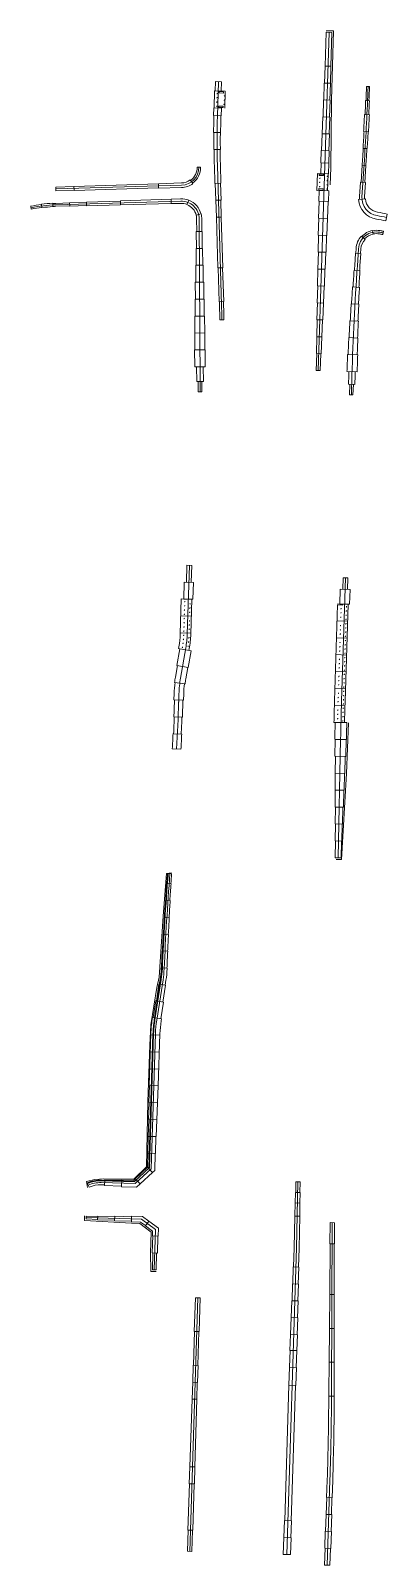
# Model space of a CAD drawing. Extents: x 2537068 to 2538547, y 7113338 to 7130059.
# Drawn here: x 2537535 to 2538210, y 7118239 to 7121142 of the extents above; entities that cross this region are included whole.
import ezdxf

# ---------------------------------------------------------------- set-up
doc = ezdxf.new("R2010")
doc.units = 0
doc.header["$LTSCALE"] = 40
doc.header["$MEASUREMENT"] = 0
doc.linetypes.add('DGN Style 1', pattern=[27.38632, 0.045568, -27.340752])
doc.linetypes.add('DGN Style 2', pattern=[45.56792, 27.340752, -18.227168])
for name, color, linetype, lineweight in [('D_RD_RETW_Symbol', 2, 'Continuous', 0), ('D_RET_WALL_1', 20, 'Continuous', 30), ('D_RIPRAP_1', 7, 'Continuous', 0), ('RD_RW_Pr_Conc_Hidden', 20, 'DGN Style 2', 13)]:
    doc.layers.add(name, color=color, linetype=linetype, lineweight=lineweight)

msp = doc.modelspace()

# ---------------------------------------------------------------- linework, layer by layer
at = {"layer": 'D_RD_RETW_Symbol', "linetype": 'Continuous', "lineweight": 13, "ltscale": 0.02}
for p, q in [((2538079.2, 7120499), (2538099.6, 7121138.7)), ((2537888.4, 7120980.1), (2537890.5, 7121045.3)), ((2537888.3, 7120887.1), (2537896.2, 7120622.5)), ((2538166.5, 7120897.7), (2538161.9, 7120827.9)), ((2537582.8, 7120812.5), (2537819, 7120819.5)), ((2537854, 7120785.7), (2537855.5, 7120472.8)), ((2538153.2, 7120697.4), (2538155.3, 7120729.5)), ((2538141.8, 7120453.3), (2538142.9, 7120489.8)), ((2537835.3, 7120130.6), (2537831.2, 7120000.4)), ((2538123.3, 7119873.6), (2538130.7, 7120106.8)), ((2537828.5, 7119974.3), (2537818.7, 7119917.5)), ((2537815.1, 7119872.1), (2537815.6, 7119888.1)), ((2538117, 7119577.4), (2538121.5, 7119801.7)), ((2537773.5, 7119270.2), (2537785.5, 7119346.6)), ((2537771.1, 7119244.7), (2537763, 7118989.2)), ((2537733.1, 7118961.2), (2537763, 7118989.2)), ((2537668.7, 7118963.2), (2537733.1, 7118961.2)), ((2538038.3, 7118839.4), (2538040.8, 7118964.5)), ((2537640, 7118897.1), (2537744.9, 7118893.7)), ((2537771.3, 7118874.3), (2537744.9, 7118893.7)), ((2538104.4, 7118566.9), (2538105.7, 7118887.4)), ((2537768.9, 7118798), (2537771.3, 7118874.3)), ((2538019.9, 7118259.8), (2538038.3, 7118839.5)), ((2537836, 7118265.6), (2537851.2, 7118745.4)), ((2538101.4, 7118400.4), (2538096.3, 7118239.4))]:
    msp.add_line(p, q, dxfattribs=at)
at = {"layer": 'D_RD_RETW_Symbol', "linetype": 'Continuous', "ltscale": 0.02}
msp.add_line((2537820.5, 7120849.6), (2537582.6, 7120842.5), dxfattribs=at)
at = {"layer": 'D_RD_RETW_Symbol', "linetype": 'Continuous', "lineweight": 13, "ltscale": 0.02}
for centre, radius, start, end in [((2534162.4, 7121164.7), 4013, 356.185, 358.1664), ((2538028.5, 7119881), 213, 170.1272, 178.1751), ((2533834.1, 7119999), 3983, 356.8936, 358.1751), ((2532101.4, 7118591.6), 6003, 358.17507, 359.76376)]:
    msp.add_arc(centre, radius, start, end, dxfattribs=at)
at = {"layer": 'D_RD_RETW_Symbol', "linetype": 'Continuous', "lineweight": 13, "ltscale": 0.02, "extrusion": (0, 0, -1)}
for centre, radius, start, end in [((-2539396.7, 7120932.1), 1509, 358.294, 1.8249), ((-2538195.8, 7120825.6), 34, 279.1654, 3.815), ((-2537591.2, 7120527.6), 285, 78.7533, 88.2941), ((-2537820, 7120785.5), 34, 88.2941, 179.715), ((-2538140.2, 7120481.1), 315, 99.1654, 102.5125), ((-2538189.2, 7120727.2), 34, 3.815, 101.2646), ((-2538140.2, 7120481.1), 285, 101.2646, 102.5125), ((-2544124.9, 7120299.2), 5985, 1.82493, 3.81499), ((-2536405.9, 7120578.1), 1491, 178.294, 179.3561), ((-2533848.6, 7120452.9), 4007, 179.715, 179.9193), ((-2537644.3, 7120006.3), 187, 181.8249, 189.8728), ((-2544117.3, 7119682.7), 5997, 1.13741, 1.82493), ((-2543803.4, 7119093.9), 6022, 2.60499, 4.31951), ((-2537595.8, 7119376.3), 192, 182.605, 188.9041), ((-2537979, 7119238.1), 208, 1.8249, 8.9041), ((-2537666.9, 7118907.2), 56, 65.7812, 91.8249)]:
    msp.add_arc(centre, radius, start, end, dxfattribs=at)
at = {"layer": 'D_RD_RETW_Symbol', "linetype": 'Continuous', "ltscale": 0.02, "extrusion": (0, 0, -1)}
msp.add_arc((-2537819.5, 7120883.6), 34, 179.7155, 268.2941, dxfattribs=at)
at = {"layer": 'D_RET_WALL_1', "color": 7, "linetype": 'Continuous', "lineweight": 13, "ltscale": 0.1, "flags": 128}
for points in [[(2538101.7, 7120850.5), (2538102.7, 7120882.5), (2538104.4, 7121010.5), (2538107.9, 7121141.4), (2538094.4, 7121141.9)], [(2538113.4, 7119574.4), (2538123.3, 7119574.2), (2538132.8, 7119737.1), (2538136.2, 7119833)], [(2537642.5, 7118953.9), (2537641, 7118965.1), (2537656.3, 7118969.1), (2537673.7, 7118970.3), (2537730, 7118969.9), (2537754.5, 7118993), (2537757, 7119116.1), (2537760.3, 7119223.8), (2537762.7, 7119261.5), (2537773.5, 7119332.2), (2537777.9, 7119351.8), (2537785.6, 7119466.9), (2537792.3, 7119548), (2537801.4, 7119548.8)], [(2537637.1, 7118900), (2537636.8, 7118891.4), (2537725.7, 7118886.1), (2537741.5, 7118885.6), (2537763.2, 7118869.6), (2537762, 7118830.4), (2537762.3, 7118795.2), (2537772.3, 7118794.9)]]:
    msp.add_lwpolyline(points, dxfattribs=at)
at = {"layer": 'D_RIPRAP_1', "lineweight": 30, "flags": 128}
msp.add_lwpolyline([(2537642.3, 7118962, -0.114127), (2537668.8, 7118967.2), (2537731.5, 7118965.2), (2537759, 7118991), (2537767.1, 7119244.8, -0.030899), (2537769.6, 7119270.9), (2537781.5, 7119347.2, 0.027492), (2537783.6, 7119367.8, -0.007481), (2537794.5, 7119547.8)], format="xyb", dxfattribs=at)
at = {"layer": 'RD_RW_Pr_Conc_Hidden', "linetype": 'Continuous'}
for p, q in [((2538092.3, 7121074.9), (2538094.3, 7121138.9)), ((2538094.3, 7121138.9), (2538104.8, 7121138.5)), ((2538102.8, 7121074.6), (2538104.8, 7121138.5)), ((2538090.9, 7121042.9), (2538092, 7121074.9)), ((2538092, 7121074.9), (2538103.1, 7121074.5)), ((2538102.1, 7121042.6), (2538103.1, 7121074.5)), ((2537884.7, 7121045.5), (2537884.1, 7121028)), ((2537896.3, 7121045.1), (2537884.7, 7121045.5)), ((2537896.3, 7121045.1), (2537895.8, 7121027.6)), ((2538089.6, 7121010.9), (2538090.6, 7121042.9)), ((2538090.6, 7121042.9), (2538102.4, 7121042.6)), ((2538101.4, 7121010.6), (2538102.4, 7121042.6)), ((2538176.2, 7121036.2), (2538170.5, 7121036.4)), ((2537882.2, 7120996), (2537883.2, 7121028)), ((2537903.2, 7121027.4), (2537883.2, 7121028)), ((2537891.8, 7121024.3), (2537891.9, 7121026.8)), ((2537899.8, 7121024), (2537891.8, 7121024.3)), ((2537899.9, 7121026.5), (2537891.9, 7121026.8)), ((2537899.8, 7121024), (2537899.9, 7121026.5)), ((2537902.2, 7120995.4), (2537903.2, 7121027.4)), ((2538088.2, 7120979), (2538089.3, 7121011)), ((2538089.3, 7121011), (2538101.8, 7121010.6)), ((2538100.7, 7120978.6), (2538101.8, 7121010.6)), ((2538168.9, 7121009.8), (2538175.9, 7121009.5)), ((2537881.7, 7120996.1), (2537881.2, 7120981.6)), ((2537895.7, 7120981.1), (2537881.2, 7120981.6)), ((2537896.2, 7120995.6), (2537881.7, 7120996.1)), ((2537881.8, 7120980.3), (2537881.8, 7120981.5)), ((2537899, 7120999), (2537891, 7120999.3)), ((2537891, 7120996.8), (2537891, 7120999.3)), ((2537899, 7120996.5), (2537891, 7120996.8)), ((2537895, 7120979.9), (2537895.1, 7120981.1)), ((2537896.2, 7120995.6), (2537895.7, 7120981.1)), ((2537899, 7120996.5), (2537899, 7120999)), ((2538086.8, 7120947), (2538087.9, 7120979)), ((2538087.9, 7120979), (2538101.1, 7120978.6)), ((2538100.1, 7120946.6), (2538101.1, 7120978.6)), ((2538175.9, 7120982.7), (2538166.7, 7120983.2)), ((2537894.4, 7120949.3), (2537881.1, 7120949.4)), ((2538085.5, 7120915), (2538086.6, 7120947)), ((2538086.6, 7120947), (2538100.4, 7120946.6)), ((2538099.4, 7120914.6), (2538100.4, 7120946.6)), ((2538165.2, 7120951.3), (2538174.3, 7120950.7)), ((2537894, 7120917.3), (2537881.5, 7120917.4)), ((2537893, 7120917.3), (2537882.5, 7120917.4)), ((2538084.1, 7120892.1), (2538084.8, 7120915.1)), ((2538084.8, 7120915.1), (2538100.1, 7120914.6)), ((2538099.4, 7120891.6), (2538100.1, 7120914.6)), ((2538164, 7120919.3), (2538171.8, 7120918.8)), ((2537856.7, 7120883.8), (2537850.3, 7120883.7)), ((2537882.7, 7120887), (2537883.7, 7120853)), ((2537894, 7120887.3), (2537895, 7120853.4)), ((2538083.8, 7120871.6), (2538084.5, 7120892)), ((2538084.1, 7120892.1), (2538099.4, 7120891.6)), ((2538098.3, 7120871.1), (2538099, 7120891.6)), ((2538160.2, 7120855.4), (2538162.3, 7120887.3)), ((2538162.3, 7120887.3), (2538163, 7120897.9)), ((2538162.3, 7120887.3), (2538169.3, 7120886.9)), ((2538167.2, 7120854.9), (2538169.3, 7120886.9)), ((2538169.3, 7120886.9), (2538170, 7120897.5)), ((2537842.2, 7120852.8), (2537837.1, 7120859.6)), ((2538076.8, 7120839.8), (2538077.8, 7120871.8)), ((2538077.8, 7120871.8), (2538098.3, 7120871.1)), ((2538081, 7120870.6), (2538089, 7120870.4)), ((2538081, 7120868.1), (2538081, 7120870.6)), ((2538081, 7120868.1), (2538089, 7120867.9)), ((2538089, 7120867.9), (2538089, 7120870.4)), ((2538096.8, 7120839.1), (2538097.8, 7120871.1)), ((2538157.3, 7120828.2), (2538159.1, 7120855.5)), ((2538159.1, 7120855.5), (2538168.3, 7120854.9)), ((2538166.4, 7120827.6), (2538168.3, 7120854.9)), ((2537617.1, 7120847), (2537582.5, 7120846)), ((2537582.7, 7120839), (2537582.5, 7120846)), ((2537617.3, 7120840), (2537582.7, 7120839)), ((2537777, 7120852.2), (2537617, 7120847.4)), ((2537617.3, 7120839.7), (2537617, 7120847.4)), ((2537777.2, 7120844.4), (2537617.3, 7120839.7)), ((2537820.4, 7120853.8), (2537777, 7120852.5)), ((2537777.2, 7120844), (2537777, 7120852.5)), ((2537820.6, 7120845.3), (2537777.2, 7120844)), ((2537883.7, 7120853), (2537895, 7120853.4)), ((2537884.4, 7120853.1), (2537885.4, 7120821.1)), ((2537894.3, 7120853.3), (2537895.2, 7120821.4)), ((2538076.8, 7120839.8), (2538099.3, 7120839.1)), ((2538080.1, 7120840.7), (2538080.2, 7120843.2)), ((2538080.1, 7120840.7), (2538088.1, 7120840.4)), ((2538080.1, 7120819.2), (2538080.8, 7120839.6)), ((2538080.2, 7120843.2), (2538088.2, 7120842.9)), ((2538088.1, 7120840.4), (2538088.2, 7120842.9)), ((2538098.6, 7120818.6), (2538099.3, 7120839.1)), ((2537535.1, 7120809.9), (2537536.2, 7120804.4)), ((2537555.6, 7120813.6), (2537556.4, 7120807.3)), ((2537576.8, 7120815.4), (2537577.1, 7120809.1)), ((2537582.7, 7120815.3), (2537608.9, 7120816.1)), ((2537582.8, 7120809.7), (2537609, 7120810.4)), ((2537608.8, 7120816.4), (2537640.8, 7120817.4)), ((2537608.8, 7120816.4), (2537609, 7120810.1)), ((2537609, 7120810.1), (2537641, 7120811.1)), ((2537640.8, 7120817.7), (2537704.8, 7120819.6)), ((2537640.8, 7120817.7), (2537641, 7120810.7)), ((2537641, 7120810.7), (2537705, 7120812.6)), ((2537704.8, 7120820), (2537800.7, 7120822.9)), ((2537704.8, 7120820), (2537705, 7120812.3)), ((2537705, 7120812.3), (2537801, 7120815.1)), ((2537800.7, 7120823.2), (2537818.8, 7120823.8)), ((2537800.7, 7120823.2), (2537801, 7120814.7)), ((2537801, 7120814.7), (2537819.1, 7120815.3)), ((2537834.2, 7120821.4), (2537830.8, 7120812.9)), ((2537885.4, 7120821.1), (2537895.2, 7120821.4)), ((2537885.7, 7120821.1), (2537886.7, 7120789.1)), ((2537894.9, 7120821.4), (2537895.8, 7120789.4)), ((2538079.8, 7120787.1), (2538080.8, 7120819.1)), ((2538080.1, 7120819.2), (2538098.6, 7120818.6)), ((2538097, 7120786.6), (2538098, 7120818.6)), ((2538155.3, 7120822.8), (2538168.4, 7120823.7)), ((2537857.7, 7120795.2), (2537848.2, 7120792.8)), ((2537849.1, 7120785.7), (2537849.2, 7120762.1)), ((2537858.9, 7120785.7), (2537859, 7120762.1)), ((2537886.7, 7120789.1), (2537895.8, 7120789.4)), ((2537886.7, 7120789.1), (2537889.5, 7120693.3)), ((2537895.8, 7120789.4), (2537898.7, 7120693.6)), ((2538079.1, 7120755.2), (2538080.1, 7120787.1)), ((2538079.8, 7120787.1), (2538097, 7120786.6)), ((2538095.6, 7120754.6), (2538096.6, 7120786.6)), ((2538207, 7120782.2), (2538209.9, 7120795)), ((2537859.7, 7120762.1), (2537848.5, 7120762.1)), ((2537848.5, 7120762.1), (2537848.7, 7120730.1)), ((2537859.7, 7120762.1), (2537859.8, 7120730.1)), ((2538078.8, 7120723.1), (2538079.8, 7120755.1)), ((2538079.1, 7120755.2), (2538095.6, 7120754.6)), ((2538093.9, 7120722.7), (2538094.9, 7120754.6)), ((2538161, 7120753.5), (2538167.7, 7120747.2)), ((2538181.6, 7120763.9), (2538183, 7120757.1)), ((2538202.6, 7120762.4), (2538201.2, 7120756.2)), ((2537860.5, 7120730.1), (2537848, 7120730.1)), ((2537848, 7120730.1), (2537848.2, 7120698.1)), ((2537860.5, 7120730.1), (2537860.7, 7120698.1)), ((2538078.4, 7120691.1), (2538079.4, 7120723.1)), ((2538078.8, 7120723.1), (2538093.9, 7120722.7)), ((2538092.2, 7120690.7), (2538093.3, 7120722.7)), ((2538148.3, 7120697.7), (2538149.8, 7120721)), ((2538149.8, 7120721), (2538159.6, 7120720.4)), ((2538150.1, 7120721), (2538150.7, 7120729.8)), ((2538158.1, 7120697.1), (2538159.6, 7120720.4)), ((2538159.3, 7120720.4), (2538159.9, 7120729.2)), ((2537861.3, 7120698.1), (2537847.5, 7120698.1)), ((2537847.5, 7120698.1), (2537847.7, 7120666.1)), ((2537861.3, 7120698.1), (2537861.5, 7120666.1)), ((2537898.7, 7120693.6), (2537889.5, 7120693.3)), ((2537889.9, 7120693.3), (2537891.8, 7120629.3)), ((2537898.3, 7120693.6), (2537900.3, 7120629.6)), ((2538077.7, 7120659.1), (2538078.7, 7120691.1)), ((2538078.4, 7120691.1), (2538092.2, 7120690.7)), ((2538090.9, 7120658.7), (2538091.9, 7120690.7)), ((2538147, 7120689.1), (2538158.2, 7120688.4)), ((2537862.6, 7120666.1), (2537846.6, 7120666.1)), ((2537846.6, 7120666.1), (2537846.7, 7120634.1)), ((2537862.6, 7120666.1), (2537862.7, 7120634.1)), ((2538077.4, 7120627.1), (2538078.4, 7120659.1)), ((2538077.7, 7120659.1), (2538090.9, 7120658.7)), ((2538089.2, 7120626.8), (2538090.2, 7120658.7)), ((2538144, 7120657.2), (2538157.2, 7120656.4)), ((2537863.4, 7120634.1), (2537846.1, 7120634.1)), ((2537846.1, 7120634.1), (2537846.3, 7120602.1)), ((2537863.4, 7120634.1), (2537863.5, 7120602.1)), ((2537900.3, 7120629.6), (2537891.8, 7120629.3)), ((2537892.1, 7120629.4), (2537892.3, 7120622.4)), ((2537899.9, 7120629.6), (2537900.1, 7120622.6)), ((2538076.4, 7120595.2), (2538077.5, 7120627.1)), ((2538077.4, 7120627.1), (2538089.2, 7120626.8)), ((2538088.1, 7120594.8), (2538089.1, 7120626.8)), ((2538141.5, 7120625.3), (2538156, 7120624.5)), ((2537864.1, 7120602.1), (2537845.6, 7120602)), ((2537845.6, 7120602), (2537845.8, 7120570)), ((2537864.1, 7120602.1), (2537864.3, 7120570.1)), ((2537900.7, 7120594.9), (2537892.9, 7120594.8)), ((2538076.3, 7120563.1), (2538077.3, 7120595.1)), ((2538076.4, 7120595.2), (2538088.1, 7120594.8)), ((2538086.2, 7120562.8), (2538087.2, 7120594.8)), ((2538139.1, 7120593.3), (2538155.1, 7120592.5)), ((2537864.7, 7120570.1), (2537845.4, 7120570)), ((2537845.4, 7120570), (2537845.6, 7120538)), ((2537864.7, 7120570.1), (2537864.8, 7120538.1)), ((2537865.2, 7120538.1), (2537845.2, 7120538)), ((2537845.2, 7120538), (2537845.4, 7120506)), ((2537865.2, 7120538.1), (2537865.4, 7120506.1)), ((2538075.6, 7120531.1), (2538076.7, 7120563.1)), ((2538076.3, 7120563.1), (2538086.2, 7120562.8)), ((2538084.8, 7120530.9), (2538085.8, 7120562.8)), ((2538137, 7120561.3), (2538154.3, 7120560.6)), ((2537865.4, 7120506.1), (2537845.4, 7120506)), ((2537849.1, 7120506.1), (2537849.3, 7120478.1)), ((2537861.6, 7120506.1), (2537861.8, 7120478.1)), ((2538075.3, 7120499.1), (2538076.4, 7120531.1)), ((2538075.6, 7120531.1), (2538084.8, 7120530.9)), ((2538083.1, 7120498.9), (2538084.1, 7120530.9)), ((2538134.7, 7120529.3), (2538153.9, 7120528.6)), ((2537861.8, 7120478.1), (2537849.3, 7120478.1)), ((2537852, 7120478.1), (2537852, 7120472.8)), ((2537859, 7120478.1), (2537859, 7120472.8)), ((2538075.3, 7120499.1), (2538083.1, 7120498.9)), ((2538133.6, 7120497.3), (2538152.8, 7120496.7)), ((2538136.5, 7120473.2), (2538137, 7120490)), ((2538148.3, 7120472.8), (2538148.9, 7120489.6)), ((2537852.1, 7120458.5), (2537859.1, 7120458.5)), ((2538136.5, 7120473.2), (2538148.3, 7120472.8)), ((2538138.6, 7120453.4), (2538139.2, 7120473.1)), ((2538138.6, 7120453.4), (2538144.9, 7120453.2)), ((2538144.9, 7120453.2), (2538145.6, 7120472.9)), ((2537829.7, 7120098.8), (2537830.8, 7120130.8)), ((2537830.8, 7120130.8), (2537839.9, 7120130.5)), ((2537838.9, 7120098.5), (2537839.9, 7120130.5)), ((2538125.5, 7120085.3), (2538126.2, 7120107)), ((2538135.3, 7120106.7), (2538126.2, 7120107)), ((2538134.6, 7120085), (2538135.3, 7120106.7)), ((2537824.7, 7120066.9), (2537825.7, 7120098.9)), ((2537842.9, 7120098.3), (2537825.7, 7120098.9)), ((2537841.9, 7120066.4), (2537842.9, 7120098.3)), ((2538119.9, 7120057.5), (2538120.8, 7120085.5)), ((2538139.3, 7120084.9), (2538120.8, 7120085.5)), ((2538138.4, 7120056.9), (2538139.3, 7120084.9)), ((2537820.1, 7120067.1), (2537818, 7120000.8)), ((2537824.7, 7120066.9), (2537820.1, 7120067.1)), ((2537841.9, 7120066.4), (2537824.7, 7120066.9)), ((2537840.1, 7120066.4), (2537837.9, 7120000.2)), ((2538110.1, 7119874.1), (2538115.9, 7120055.9)), ((2538115.9, 7120057.6), (2538119.9, 7120057.5)), ((2538115.9, 7120055.9), (2538124.9, 7120055.6)), ((2538138.4, 7120056.9), (2538119.9, 7120057.5)), ((2538124.9, 7120055.6), (2538124.9, 7120057.3)), ((2538130.1, 7119873.4), (2538135.9, 7120057)), ((2537839, 7120034.4), (2537819, 7120035.1)), ((2538114.9, 7120025.6), (2538134.9, 7120025)), ((2537838, 7120002.5), (2537818, 7120003.1)), ((2538113.9, 7119993.7), (2538133.9, 7119993)), ((2537817.1, 7119972.8), (2537811.6, 7119941.2)), ((2537815.5, 7119976.5), (2537814.9, 7119973.1)), ((2537817.1, 7119972.8), (2537814.9, 7119973.1)), ((2537838.8, 7119969), (2537817.1, 7119972.8)), ((2537838.8, 7119969), (2537833.3, 7119937.5)), ((2537835.2, 7119973.1), (2537834.6, 7119969.7)), ((2538112.9, 7119961.7), (2538132.8, 7119961)), ((2537812.6, 7119941.1), (2537808.8, 7119919.3)), ((2537833.3, 7119937.5), (2537811.6, 7119941.2)), ((2537832.3, 7119937.6), (2537828.5, 7119915.8)), ((2538111.8, 7119929.7), (2538131.8, 7119929.1)), ((2537827.1, 7119906.5), (2537807.3, 7119909.1)), ((2538110.8, 7119897.7), (2538130.8, 7119897.1)), ((2537806.6, 7119888.1), (2537806.2, 7119876.2)), ((2537824.2, 7119875.6), (2537806.2, 7119876.2)), ((2537807.2, 7119876.1), (2537807.1, 7119872.4)), ((2537823.2, 7119875.6), (2537823.1, 7119871.9)), ((2537824.6, 7119887.5), (2537824.2, 7119875.6)), ((2537822.1, 7119843.6), (2537806.1, 7119844.1)), ((2538109.8, 7119865.7), (2538129.8, 7119865.1)), ((2537821, 7119811.6), (2537804.5, 7119812.2)), ((2538111.2, 7119833.5), (2538108.9, 7119833.6)), ((2538111.2, 7119833.5), (2538133.2, 7119833.1)), ((2537819.5, 7119782.7), (2537803, 7119783.5)), ((2538110.4, 7119801.5), (2538132.4, 7119801.1)), ((2538110.6, 7119769.5), (2538111.2, 7119801.5)), ((2538123, 7119801.3), (2538123, 7119801.7)), ((2538125.7, 7119801.2), (2538125.7, 7119801.6)), ((2538131.1, 7119769.1), (2538131.7, 7119801.1)), ((2538110.6, 7119769.5), (2538131.1, 7119769.1)), ((2538110.9, 7119737.5), (2538111.6, 7119769.5)), ((2538129.4, 7119737.1), (2538130.1, 7119769.1)), ((2538110.9, 7119737.5), (2538129.4, 7119737.1)), ((2538110.9, 7119705.5), (2538111.5, 7119737.5)), ((2538128.2, 7119705.2), (2538128.8, 7119737.2)), ((2538110.9, 7119705.5), (2538128.2, 7119705.2)), ((2538110.9, 7119673.5), (2538111.5, 7119705.5)), ((2538126.9, 7119673.2), (2538127.5, 7119705.2)), ((2538110.9, 7119673.5), (2538126.9, 7119673.2)), ((2538111.4, 7119641.5), (2538112, 7119673.5)), ((2538125.2, 7119641.2), (2538125.8, 7119673.2)), ((2538111.4, 7119641.5), (2538125.2, 7119641.2)), ((2538111.4, 7119609.5), (2538112, 7119641.5)), ((2538123.9, 7119609.2), (2538124.5, 7119641.2)), ((2538111.3, 7119577.5), (2538112, 7119609.5)), ((2538111.4, 7119609.5), (2538123.9, 7119609.2)), ((2538122.7, 7119577.3), (2538123.3, 7119609.2)), ((2538111.3, 7119577.5), (2538122.7, 7119577.3)), ((2537793.6, 7119529), (2537800.6, 7119528.5)), ((2537801.6, 7119547.2), (2537795.3, 7119547.7)), ((2537790.6, 7119497.1), (2537799.1, 7119496.5)), ((2537788.2, 7119465.2), (2537797.4, 7119464.6)), ((2537786, 7119433.2), (2537795.8, 7119432.7)), ((2537784, 7119401.3), (2537794.4, 7119400.7)), ((2537778.5, 7119338.1), (2537780, 7119347.5)), ((2537782.1, 7119369.3), (2537793.2, 7119368.8)), ((2537789.5, 7119336.4), (2537791, 7119345.8)), ((2537772.9, 7119306.6), (2537777.8, 7119338.2)), ((2537777.8, 7119338.2), (2537790.2, 7119336.3)), ((2537785.2, 7119304.7), (2537790.2, 7119336.3)), ((2537766.9, 7119275.2), (2537771.9, 7119306.8)), ((2537771.9, 7119306.8), (2537786.2, 7119304.5)), ((2537781.3, 7119272.9), (2537786.2, 7119304.5)), ((2537765, 7119271.6), (2537765.6, 7119275.4)), ((2537765.6, 7119275.4), (2537782.6, 7119272.7)), ((2537782, 7119268.9), (2537782.6, 7119272.7)), ((2537759.3, 7119146.5), (2537762.5, 7119245)), ((2537762.4, 7119242.5), (2537779.6, 7119241.9)), ((2537776.6, 7119146), (2537779.7, 7119244.4)), ((2537761.4, 7119210.5), (2537778.6, 7119210)), ((2537760.4, 7119178.5), (2537777.6, 7119178)), ((2537758.7, 7119114.5), (2537759.7, 7119146.5)), ((2537759.3, 7119146.5), (2537776.6, 7119146)), ((2537775.2, 7119114), (2537776.2, 7119146)), ((2537757.9, 7119082.6), (2537759, 7119114.5)), ((2537758.7, 7119114.5), (2537775.2, 7119114)), ((2537773.9, 7119082), (2537774.9, 7119114)), ((2537757.3, 7119050.6), (2537758.4, 7119082.5)), ((2537757.9, 7119082.6), (2537773.9, 7119082)), ((2537772.5, 7119050.1), (2537773.5, 7119082.1)), ((2537756.6, 7119018.6), (2537757.7, 7119050.5)), ((2537757.3, 7119050.6), (2537772.5, 7119050.1)), ((2537771.1, 7119018.1), (2537772.2, 7119050.1)), ((2537756.1, 7118992.3), (2537757, 7119018.5)), ((2537756.6, 7119018.6), (2537771.1, 7119018.1)), ((2537769.8, 7118986.1), (2537770.8, 7119018.1)), ((2537675.4, 7118968.6), (2537675, 7118957.4)), ((2537675.4, 7118968.6), (2537707.4, 7118967.6)), ((2537707.4, 7118968.6), (2537707, 7118955.4)), ((2537707.4, 7118968.6), (2537730.5, 7118967.9)), ((2537730.5, 7118967.9), (2537733, 7118970.2)), ((2537733, 7118970.2), (2537756.3, 7118992.1)), ((2537733, 7118970.2), (2537742.1, 7118960.5)), ((2537742.1, 7118960.5), (2537765.4, 7118982.4)), ((2537756.1, 7118992.3), (2537765.6, 7118982.2)), ((2537765.6, 7118982.2), (2537769.8, 7118986.1)), ((2537642.1, 7118962.3), (2537645.7, 7118954.4)), ((2537668.5, 7118959), (2537675.1, 7118958.8)), ((2537668.8, 7118967.5), (2537675.4, 7118967.3)), ((2537675, 7118957.4), (2537707, 7118956.4)), ((2537707, 7118955.4), (2537735.6, 7118954.5)), ((2537735.6, 7118954.5), (2537742.1, 7118960.5)), ((2538035.8, 7118924.5), (2538036.2, 7118944.5)), ((2538036.2, 7118944.5), (2538044.7, 7118944.4)), ((2538036.5, 7118944.5), (2538036.9, 7118964.5)), ((2538036.9, 7118964.5), (2538044.7, 7118964.4)), ((2538044.3, 7118944.4), (2538044.7, 7118964.4)), ((2538044.3, 7118924.4), (2538044.7, 7118944.4)), ((2538034.9, 7118899.6), (2538035.4, 7118924.6)), ((2538035.4, 7118924.6), (2538044.6, 7118924.4)), ((2538044.1, 7118899.4), (2538044.6, 7118924.4)), ((2537639.9, 7118894.3), (2537640.1, 7118899.9)), ((2537639.9, 7118894.3), (2537661.9, 7118893.6)), ((2537640.1, 7118899.9), (2537662, 7118899.2)), ((2537661.8, 7118892.9), (2537662.1, 7118899.9)), ((2537661.8, 7118892.9), (2537693.8, 7118891.9)), ((2537662.1, 7118899.9), (2537694.1, 7118898.9)), ((2537694.1, 7118899.6), (2537693.8, 7118891.1)), ((2537693.8, 7118891.1), (2537725.8, 7118890.1)), ((2537694.1, 7118899.6), (2537726.1, 7118898.6)), ((2537726.1, 7118899.6), (2537725.8, 7118889.1)), ((2537725.8, 7118889.1), (2537743.1, 7118888.6)), ((2537726.1, 7118899.6), (2537746.7, 7118898.9)), ((2537752.3, 7118881.8), (2537743.1, 7118888.6)), ((2537758.5, 7118890.3), (2537746.7, 7118898.9)), ((2537758.7, 7118890.5), (2537752.1, 7118881.5)), ((2537765.6, 7118871.5), (2537752.1, 7118881.5)), ((2537777, 7118877), (2537758.7, 7118890.5)), ((2538033.4, 7118839.6), (2538034.6, 7118899.6)), ((2538034.6, 7118899.6), (2538044.4, 7118899.4)), ((2538043.2, 7118839.3), (2538044.4, 7118899.4)), ((2538101.3, 7118847.3), (2538101.5, 7118887.4)), ((2538101.5, 7118887.4), (2538110, 7118887.3)), ((2538109.8, 7118847.3), (2538110, 7118887.3)), ((2537765, 7118830.3), (2537766, 7118862.2)), ((2537765.3, 7118862.3), (2537765.6, 7118871.5)), ((2537776.5, 7118861.9), (2537765.3, 7118862.3)), ((2537774.8, 7118829.9), (2537775.8, 7118861.9)), ((2537776.5, 7118861.9), (2537777, 7118877)), ((2537774.8, 7118829.9), (2537765, 7118830.3)), ((2537766.4, 7118830.2), (2537765.4, 7118798.1)), ((2537772.4, 7118797.9), (2537773.4, 7118830)), ((2538032.3, 7118803.7), (2538033.4, 7118839.6)), ((2538042.1, 7118803.3), (2538043.2, 7118839.3)), ((2538101.3, 7118751.3), (2538101.7, 7118847.3)), ((2538101.3, 7118847.3), (2538109.8, 7118847.3)), ((2538109, 7118751.3), (2538109.4, 7118847.3)), ((2537772.4, 7118797.9), (2537765.4, 7118798.1)), ((2538030.9, 7118771.7), (2538031.9, 7118803.7)), ((2538042.4, 7118803.3), (2538031.9, 7118803.7)), ((2538041.4, 7118771.3), (2538042.4, 7118803.3)), ((2538029.6, 7118739.7), (2538030.6, 7118771.7)), ((2538041.8, 7118771.3), (2538030.6, 7118771.7)), ((2538040.7, 7118739.4), (2538041.8, 7118771.3)), ((2537844.6, 7118681.6), (2537846.7, 7118745.5)), ((2537855.8, 7118745.2), (2537846.7, 7118745.5)), ((2537853.8, 7118681.3), (2537855.8, 7118745.2)), ((2538028.2, 7118707.7), (2538029.2, 7118739.7)), ((2538041.1, 7118739.3), (2538029.2, 7118739.7)), ((2538040, 7118707.4), (2538041.1, 7118739.3)), ((2538100.6, 7118687.3), (2538100.9, 7118751.3)), ((2538100.9, 7118751.3), (2538109.4, 7118751.3)), ((2538109.1, 7118687.3), (2538109.4, 7118751.3)), ((2538026.9, 7118675.8), (2538027.9, 7118707.7)), ((2538040, 7118707.4), (2538028.2, 7118707.7)), ((2538039.4, 7118675.4), (2538040.4, 7118707.3)), ((2537842.9, 7118617.6), (2537845, 7118681.6)), ((2537853.8, 7118681.3), (2537844.6, 7118681.6)), ((2537851.4, 7118617.3), (2537853.5, 7118681.3)), ((2538100, 7118623.3), (2538100.3, 7118687.3)), ((2538100.3, 7118687.3), (2538109.5, 7118687.3)), ((2538109.2, 7118623.3), (2538109.5, 7118687.3)), ((2538025.5, 7118645.8), (2538026.5, 7118675.8)), ((2538039.7, 7118675.4), (2538026.5, 7118675.8)), ((2538038.8, 7118645.4), (2538039.7, 7118675.4)), ((2538024.9, 7118613.8), (2538025.9, 7118645.8)), ((2538025.5, 7118645.8), (2538038.8, 7118645.4)), ((2538037.4, 7118613.4), (2538038.4, 7118645.4)), ((2538099.5, 7118566.9), (2538099.7, 7118623.3)), ((2538099.7, 7118623.3), (2538109.5, 7118623.3)), ((2538109.3, 7118566.8), (2538109.5, 7118623.3)), ((2537841.6, 7118585.6), (2537842.6, 7118617.6)), ((2537851.7, 7118617.3), (2537842.6, 7118617.6)), ((2537850.7, 7118585.3), (2537851.7, 7118617.3)), ((2538023.4, 7118579.8), (2538024.5, 7118613.8)), ((2538037.8, 7118613.4), (2538024.5, 7118613.8)), ((2538036.7, 7118579.4), (2538037.8, 7118613.4)), ((2537841.9, 7118585.6), (2537840.9, 7118553.6)), ((2537850.7, 7118585.3), (2537841.6, 7118585.6)), ((2537849.4, 7118553.4), (2537850.4, 7118585.3)), ((2538015.7, 7118323.9), (2538023.8, 7118579.8)), ((2538036.7, 7118579.4), (2538023.4, 7118579.8)), ((2538028.1, 7118323.5), (2538036.3, 7118579.4)), ((2537840.5, 7118553.6), (2537836.5, 7118425.7)), ((2537849.7, 7118553.3), (2537840.5, 7118553.6)), ((2537849.7, 7118553.3), (2537845.6, 7118425.4)), ((2538099.1, 7118559.4), (2538109.6, 7118559.3)), ((2537835.1, 7118393.7), (2537836.1, 7118425.7)), ((2537846, 7118425.4), (2537836.1, 7118425.7)), ((2537844.9, 7118393.4), (2537846, 7118425.4)), ((2537832.6, 7118305.8), (2537835.5, 7118393.7)), ((2537844.6, 7118393.4), (2537835.5, 7118393.7)), ((2537841.8, 7118305.5), (2537844.6, 7118393.4)), ((2538096.1, 7118400.6), (2538095.1, 7118367.5)), ((2538106.6, 7118400.3), (2538105.6, 7118367.2)), ((2538095.4, 7118367.5), (2538094.4, 7118335.6)), ((2538095.1, 7118367.5), (2538105.6, 7118367.2)), ((2538105.2, 7118367.2), (2538104.2, 7118335.2)), ((2538093.1, 7118303.6), (2538094.1, 7118335.6)), ((2538094.1, 7118335.6), (2538104.6, 7118335.2)), ((2538103.5, 7118303.2), (2538104.6, 7118335.2)), ((2537831.7, 7118265.8), (2537833, 7118305.7)), ((2537841.8, 7118305.5), (2537832.6, 7118305.8)), ((2537840.2, 7118265.5), (2537841.5, 7118305.5)), ((2538014.3, 7118292), (2538015.3, 7118324)), ((2538028.5, 7118323.5), (2538015.3, 7118324)), ((2538027.5, 7118291.5), (2538028.5, 7118323.5)), ((2538091.4, 7118271.6), (2538092.4, 7118303.6)), ((2538092.4, 7118303.6), (2538104.2, 7118303.2)), ((2538103.2, 7118271.2), (2538104.2, 7118303.2)), ((2538013, 7118260), (2538014, 7118292)), ((2538027.8, 7118291.5), (2538014, 7118292)), ((2538026.8, 7118259.6), (2538027.8, 7118291.5)), ((2538091.3, 7118239.6), (2538092.4, 7118271.6)), ((2538091.4, 7118271.6), (2538103.2, 7118271.2)), ((2538101.2, 7118239.3), (2538102.2, 7118271.3)), ((2537840.2, 7118265.5), (2537831.7, 7118265.8)), ((2538026.8, 7118259.6), (2538013, 7118260)), ((2538091.3, 7118239.6), (2538101.2, 7118239.3))]:
    msp.add_line(p, q, dxfattribs=at)
at = {"layer": 'RD_RW_Pr_Conc_Hidden', "linetype": 'DGN Style 1'}
for centre in [(2537885.3, 7120999.9), (2537885.6, 7121007.9), (2537885.8, 7121015.9), (2537886.1, 7121023.9), (2537899.4, 7121003.5), (2537899.7, 7121011.5), (2537899.9, 7121019.5), (2538080.3, 7120855.7), (2538080.6, 7120863.7), (2538094.4, 7120859.2), (2538094.7, 7120867.2), (2538080.1, 7120847.7), (2538093.9, 7120843.2), (2538094.2, 7120851.2), (2537824.4, 7120046.9), (2537824.7, 7120054.9), (2537824.9, 7120062.9), (2537834.3, 7120042.6), (2537834.6, 7120050.6), (2537834.8, 7120058.6), (2538120.4, 7120041.5), (2538120.7, 7120049.5), (2538130.5, 7120045.2), (2538130.8, 7120053.1), (2537823.4, 7120014.9), (2537823.7, 7120022.9), (2537823.9, 7120030.9), (2537824.2, 7120038.9), (2537833.3, 7120010.6), (2537833.5, 7120018.6), (2537833.8, 7120026.6), (2538119.6, 7120017.5), (2538120.1, 7120033.5), (2538129.5, 7120013.2), (2538129.8, 7120021.2), (2538130, 7120029.2), (2538130.3, 7120037.2), (2537821.6, 7119983.8), (2537822.4, 7119991.4), (2537822.9, 7119999), (2537823.2, 7120007), (2537832, 7119986.5), (2537832.7, 7119994.6), (2538118.6, 7119985.5), (2538119.1, 7120001.5), (2538119.4, 7120009.5), (2538128.7, 7119989.2), (2538129, 7119997.2), (2538129.3, 7120005.2), (2537820.5, 7119976.2), (2537831, 7119978.5), (2538117.6, 7119953.5), (2538118.1, 7119969.5), (2538118.4, 7119977.5), (2538127.7, 7119957.2), (2538128, 7119965.2), (2538128.2, 7119973.2), (2538128.5, 7119981.2), (2538117.1, 7119937.5), (2538117.3, 7119945.5), (2538126.7, 7119925.2), (2538127, 7119933.2), (2538127.2, 7119941.2), (2538127.5, 7119949.2), (2538116.1, 7119905.5), (2538116.3, 7119913.5), (2538116.6, 7119921.5), (2538125.9, 7119901.2), (2538126.2, 7119909.2), (2538126.5, 7119917.2), (2538115.1, 7119873.6), (2538115.3, 7119881.6), (2538115.6, 7119889.6), (2538124.9, 7119869.3), (2538125.2, 7119877.2), (2538125.4, 7119885.2), (2538125.7, 7119893.2), (2538114.1, 7119841.5), (2538114.3, 7119849.5), (2538114.6, 7119857.5), (2538124, 7119837.3), (2538124.2, 7119845.3), (2538124.4, 7119853.3), (2538124.7, 7119861.3)]:
    msp.add_circle(centre, 2, dxfattribs=at)
at = {"layer": 'RD_RW_Pr_Conc_Hidden', "linetype": 'Continuous'}
for centre, radius, start, end in [((2534162.4, 7121164.7), 4010.2, 357.7853, 358.1664), ((2534162.4, 7121164.7), 4015.8, 357.7853, 358.1664), ((2534162.4, 7121164.7), 4009.5, 357.4042, 357.7853), ((2534162.4, 7121164.7), 4016.5, 357.4042, 357.7853), ((2539396.7, 7120932.1), 1515.6, 178.1751, 179.3439), ((2539396.7, 7120932.1), 1502.4, 178.1751, 179.3439), ((2534162.4, 7121164.7), 4008.4, 356.9482, 357.4042), ((2534162.4, 7121164.7), 4017.6, 356.9465, 357.4042), ((2539396.7, 7120932.1), 1515.3, 179.3439, 180.554), ((2539396.7, 7120932.1), 1502.8, 179.3439, 180.564), ((2534162.4, 7121164.7), 4009.1, 356.4907, 356.9473), ((2534162.4, 7121164.7), 4016.9, 356.4902, 356.9465), ((2539396.7, 7120932.1), 1514.7, 180.5548, 181.706), ((2539396.7, 7120932.1), 1503.3, 180.5632, 181.706), ((2534162.4, 7121164.7), 4009.5, 356.185, 356.4904), ((2534162.4, 7121164.7), 4016.5, 356.185, 356.4904), ((2538028.5, 7119881), 222, 172.7796, 178.1751), ((2538028.5, 7119881), 223, 170.1272, 172.7795), ((2538028.5, 7119881), 204, 172.7822, 178.1751), ((2538028.5, 7119881), 203, 170.1272, 172.7824), ((2537595.8, 7119376.3), 186.4, 351.0959, 357.395), ((2537595.8, 7119376.3), 197.6, 351.0959, 357.395), ((2532101.4, 7118591.6), 5998.1, 359.69195, 359.76376), ((2532101.4, 7118591.6), 6007.9, 359.69195, 359.76376), ((2532101.4, 7118591.6), 5997.8, 358.17507, 359.69195), ((2532101.4, 7118591.6), 6008.2, 358.17507, 359.69195)]:
    msp.add_arc(centre, radius, start, end, dxfattribs=at)
at = {"layer": 'RD_RW_Pr_Conc_Hidden', "linetype": 'Continuous', "extrusion": (0, 0, -1)}
for centre, radius, start, end in [((-2537819.5, 7120883.6), 30.8, 179.7212, 233.6467), ((-2537819.5, 7120883.6), 37.2, 179.7212, 233.6467), ((-2537819.5, 7120883.6), 29.8, 233.6467, 268.2941), ((-2537819.5, 7120883.6), 38.3, 233.6467, 268.2941), ((-2538195.8, 7120825.6), 38.6, 356.0068, 3.815), ((-2538195.8, 7120825.6), 29.4, 356.0068, 3.815), ((-2537591.2, 7120527.6), 287.8, 78.7533, 82.9047), ((-2537591.2, 7120527.6), 282.2, 78.7533, 82.9047), ((-2537591.2, 7120527.6), 288.2, 82.9047, 87.1265), ((-2537591.2, 7120527.6), 281.8, 82.9047, 87.1265), ((-2537591.2, 7120527.6), 287.8, 87.1265, 88.2941), ((-2537591.2, 7120527.6), 282.2, 87.1265, 88.2941), ((-2537820, 7120785.5), 38.3, 88.2941, 111.6726), ((-2537820, 7120785.5), 29.8, 88.2941, 111.6726), ((-2537820, 7120785.5), 29.4, 111.6726, 165.598), ((-2537820, 7120785.5), 38.6, 111.6726, 165.598), ((-2538195.8, 7120825.6), 40.6, 279.1654, 356.0068), ((-2538195.8, 7120825.6), 27.4, 279.1654, 356.0068), ((-2538140.2, 7120481.1), 321.6, 99.1654, 102.5125), ((-2537820, 7120785.5), 29.1, 165.598, 179.715), ((-2537820, 7120785.5), 38.9, 165.598, 179.715), ((-2538140.2, 7120481.1), 308.4, 99.1654, 102.5125), ((-2538189.2, 7120727.2), 38.6, 3.815, 42.8643), ((-2538189.2, 7120727.2), 29.4, 3.815, 42.8643), ((-2538189.2, 7120727.2), 37.5, 42.8643, 78.2529), ((-2538189.2, 7120727.2), 30.5, 42.8643, 78.2529), ((-2538189.2, 7120727.2), 37.2, 78.2529, 101.2646), ((-2538189.2, 7120727.2), 30.8, 78.2529, 101.2646), ((-2538140.2, 7120481.1), 281.8, 101.2646, 102.4999), ((-2538140.2, 7120481.1), 288.2, 101.2646, 102.4999), ((-2544124.9, 7120299.2), 5990.6, 3.42589, 3.73224), ((-2544124.9, 7120299.2), 5989.9, 3.73224, 3.81499), ((-2544124.9, 7120299.2), 5979.4, 3.42589, 3.73224), ((-2544124.9, 7120299.2), 5980.1, 3.73224, 3.81499), ((-2544124.9, 7120299.2), 5991.6, 3.11955, 3.42589), ((-2544124.9, 7120299.2), 5978.4, 3.11955, 3.42589), ((-2536405.9, 7120578.1), 1487.1, 178.294, 179.3561), ((-2536405.9, 7120578.1), 1494.9, 178.294, 179.3561), ((-2544124.9, 7120299.2), 5992.3, 2.81321, 3.11955), ((-2544124.9, 7120299.2), 5977.8, 2.81321, 3.11955), ((-2544124.9, 7120299.2), 5993, 2.50686, 2.81321), ((-2544124.9, 7120299.2), 5977, 2.50686, 2.81321), ((-2544124.9, 7120299.2), 5993.6, 2.20052, 2.50686), ((-2544124.9, 7120299.2), 5976.4, 2.20052, 2.50686), ((-2544124.9, 7120299.2), 5994.6, 1.89418, 2.20052), ((-2544124.9, 7120299.2), 5975.4, 1.89418, 2.20052), ((-2544124.9, 7120299.2), 5990.9, 1.82493, 1.89418), ((-2544124.9, 7120299.2), 5979.1, 1.82493, 1.89418), ((-2533848.6, 7120452.9), 4003.5, 179.715, 179.9193), ((-2533848.6, 7120452.9), 4010.5, 179.715, 179.9193), ((-2537644.3, 7120006.3), 173.8, 181.8249, 189.8728), ((-2537644.3, 7120006.3), 193.8, 181.8249, 189.8728), ((-2533834.1, 7119999), 3975, 181.8249, 182.2323), ((-2533834.1, 7119999), 3991, 181.8249, 182.2307), ((-2544117.3, 7119682.7), 6010.3, 1.43879, 1.82493), ((-2544117.3, 7119682.7), 5990.3, 1.43979, 1.82493), ((-2533834.1, 7119999), 3975.8, 182.2323, 182.6926), ((-2533834.1, 7119999), 3990.2, 182.2308, 182.691), ((-2533834.1, 7119999), 3974.8, 182.6925, 183.1069), ((-2533834.1, 7119999), 3991.2, 182.6911, 183.1059), ((-2544117.3, 7119682.7), 6008, 1.13373, 1.4389), ((-2544117.3, 7119682.7), 5986, 1.13371, 1.44001), ((-2543803.4, 7119093.9), 6025.5, 3.83642, 4.14088), ((-2543803.4, 7119093.9), 6025.2, 4.14088, 4.31951), ((-2543803.4, 7119093.9), 6018.5, 3.83642, 4.14088), ((-2543803.4, 7119093.9), 6018.8, 4.14088, 4.31951), ((-2543803.4, 7119093.9), 6026.3, 3.53196, 3.83642), ((-2543803.4, 7119093.9), 6017.8, 3.53196, 3.83642), ((-2543803.4, 7119093.9), 6026.6, 3.22749, 3.53196), ((-2543803.4, 7119093.9), 6017.4, 3.22749, 3.53196), ((-2543803.4, 7119093.9), 6026.9, 2.92303, 3.22749), ((-2543803.4, 7119093.9), 6017.1, 2.92303, 3.22749), ((-2543803.4, 7119093.9), 6027.3, 2.61857, 2.92303), ((-2543803.4, 7119093.9), 6016.8, 2.61857, 2.92303), ((-2543803.4, 7119093.9), 6027.6, 2.60499, 2.61857), ((-2543803.4, 7119093.9), 6016.4, 2.60499, 2.61857), ((-2537979, 7119238.1), 216.6, 1.8249, 8.9041), ((-2537979, 7119238.1), 199.4, 1.8249, 8.9041), ((-2537666.9, 7118907.2), 60.3, 65.7812, 91.8249), ((-2537666.9, 7118907.2), 51.8, 65.7812, 91.8249)]:
    msp.add_arc(centre, radius, start, end, dxfattribs=at)

doc.saveas('drawing.dxf')
